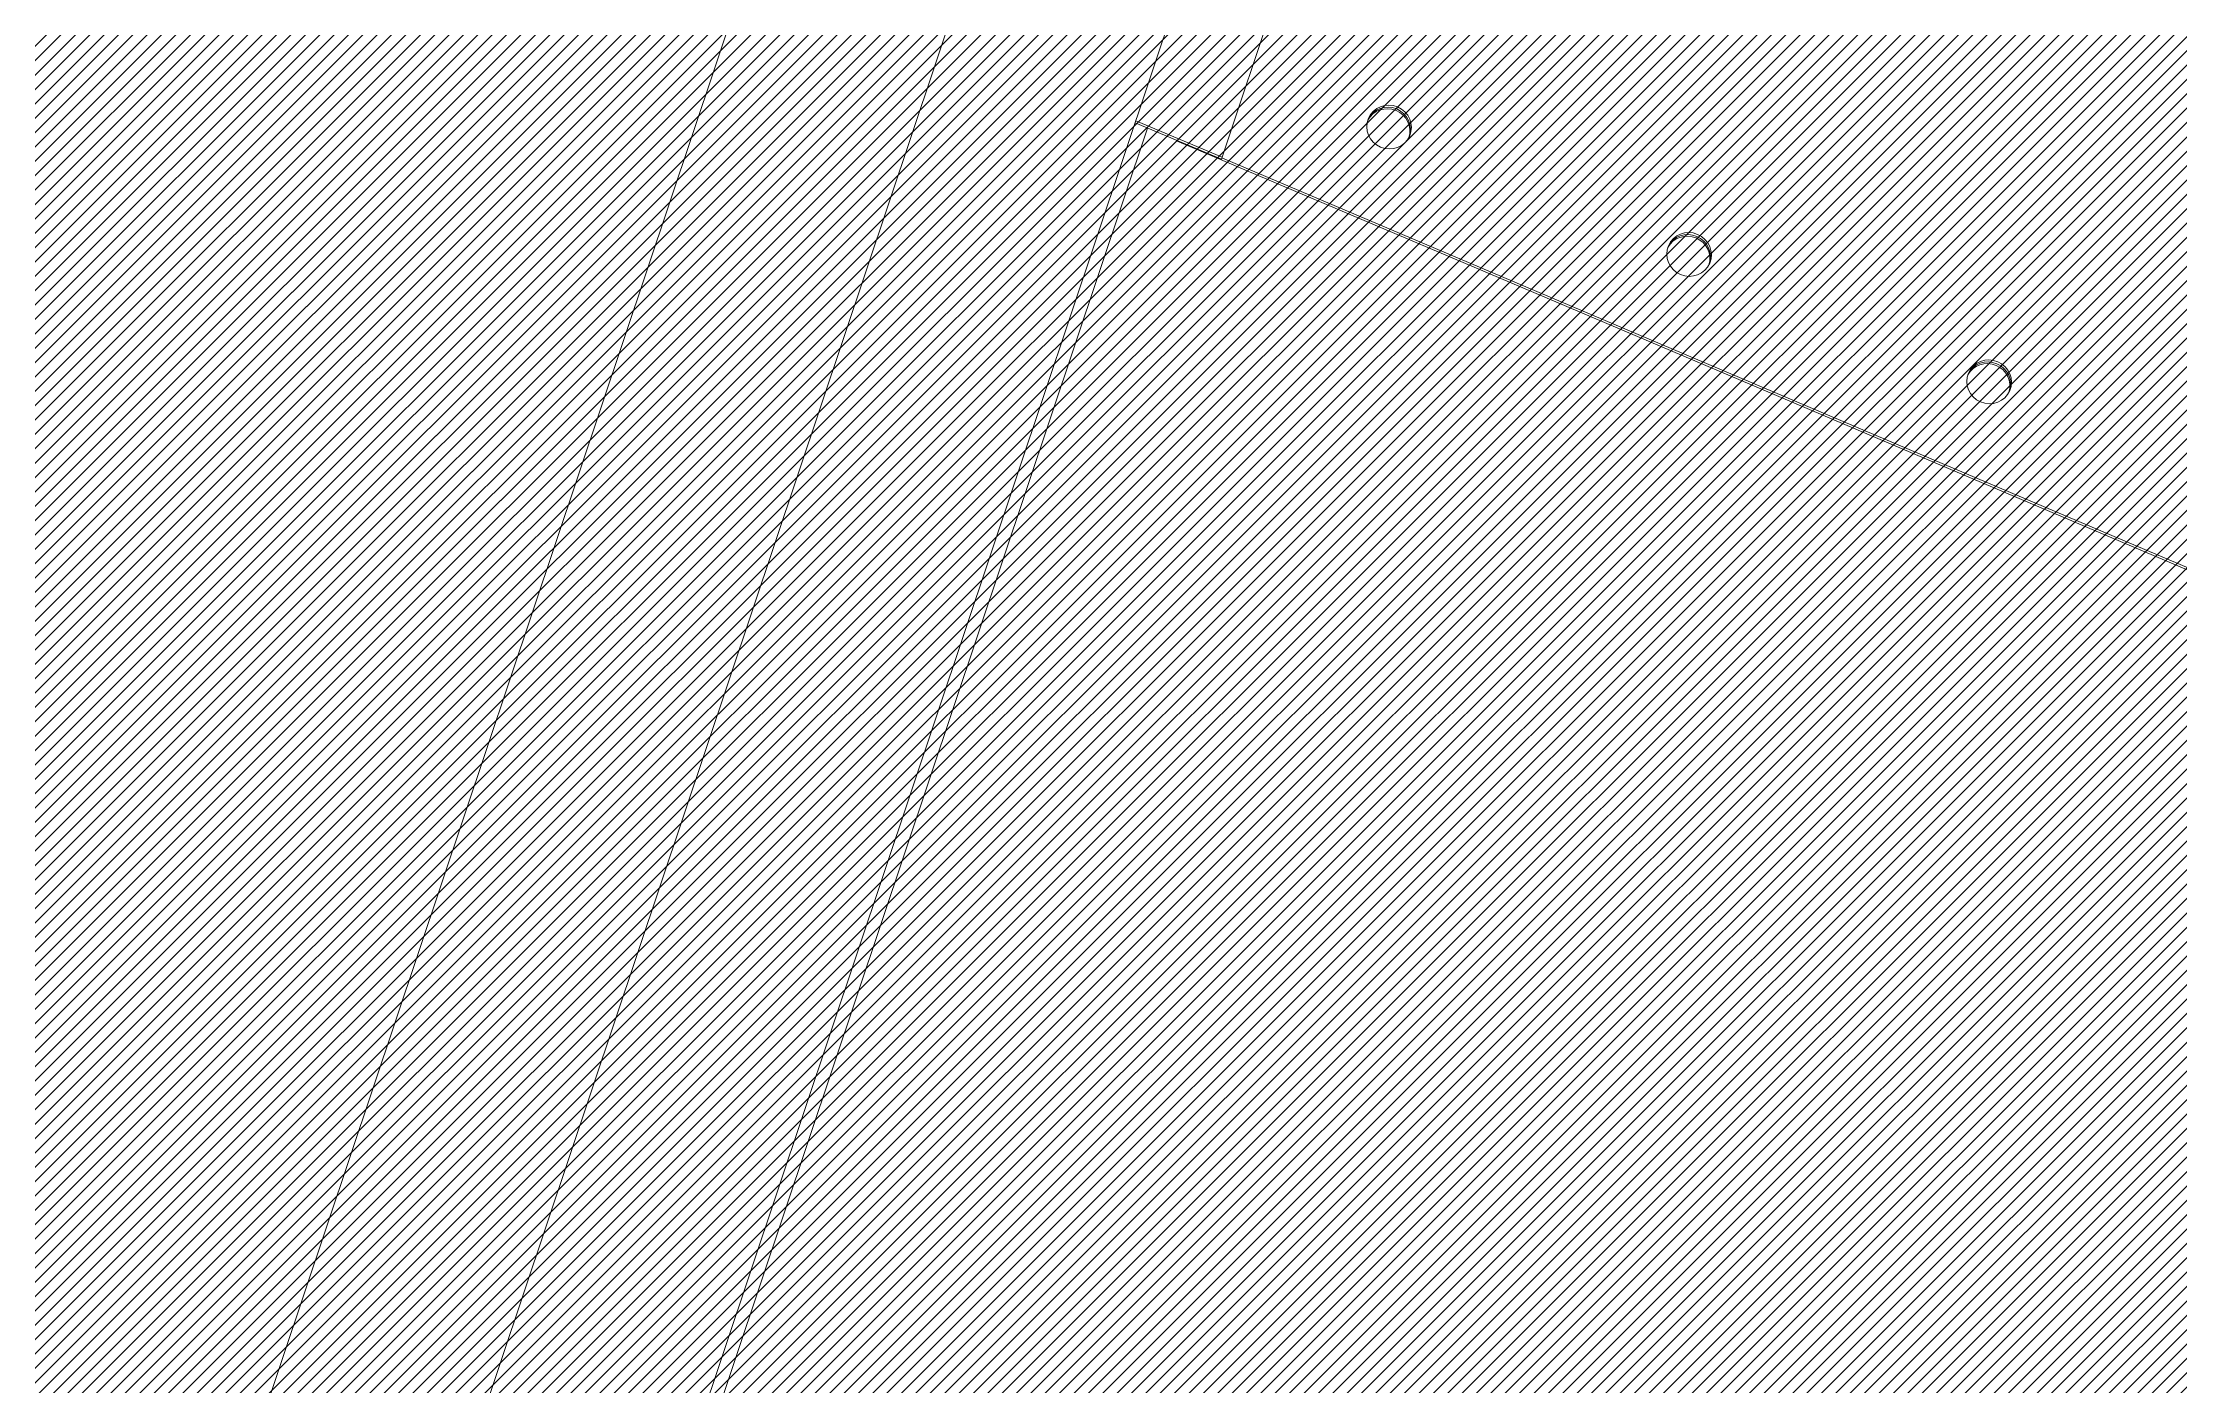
# Model space of a CAD drawing. Header units: millimetres. Extents: x -272986 to 200319, y -34579 to 49604.
# Drawn here: x 9630 to 10297, y 44462 to 44882 of the extents above; entities that cross this region are included whole.
import ezdxf

# ---------------------------------------------------------------- set-up
doc = ezdxf.new("R2010")
doc.units = ezdxf.units.MM
doc.linetypes.add('HIDDEN2', pattern=[4.762499999999999, 3.175, -1.5875])
doc.layers.get('Defpoints').update_dxf_attribs({"color": 9})
for name, color, linetype in [('X 0001 M', 7, 'Continuous'), ('X 1001 M', 8, 'HIDDEN2'), ('X 3001 D', 5, 'Continuous')]:
    doc.layers.add(name, color=color, linetype=linetype)
doc.layers.add('X 5999 H', color=7, linetype='Continuous', true_color=0xffffff)
doc.styles.add('BIT STD. 2.5', font='isocpeur.ttf', dxfattribs={"height": 2.5})
doc.dimstyles.new('BIT STD. 2.5', dxfattribs={"dimtxt": 2.5, "dimasz": 2.5, "dimexe": 1, "dimexo": 0.75, "dimgap": 1, "dimtad": 1, "dimdec": 0, "dimdsep": 46, "dimtxsty": 'BIT STD. 2.5', "dimcen": 0, "dimadec": 0, "dimazin": 0, "dimtfac": 1, "dimtdec": 0, "dimtmove": 0, "dimatfit": 3, "dimfxl": 1, "dimtfill": 1, "dimlwd": -1, "dimlwe": -1, "dimarcsym": 0})

# ---------------------------------------------------------------- blocks, each defined once
blk = doc.blocks.new('*D16')
at = {"layer": 'Defpoints', "color": 0, "transparency": 16777216}
for p in [(15597.00000000011, 48479.14825256646), (7.275957614183426e-12, 38448.14533683307), (15597.00000000011, 38448.14533683307)]:
    blk.add_point(p, dxfattribs=at)
at = {"layer": 'X 3001 D', "color": 0, "transparency": 16777216}
for p, q in [((7.278713069481507e-12, 38493.14533683307), (7.8938533352304e-12, 48539.14825256646)), ((15597.00000000011, 38493.14533683307), (15597.00000000011, 48539.14825256646)), ((150.0000000000079, 48479.14825256646), (15447.00000000011, 48479.14825256646))]:
    blk.add_line(p, q, dxfattribs=at)
for points in [[(150.0000000000079, 48504.14825256646), (150.0000000000079, 48454.14825256646), (7.89017939483296e-12, 48479.14825256646)], [(15447.00000000011, 48504.14825256646), (15447.00000000011, 48454.14825256646), (15597.00000000011, 48479.14825256646)]]:
    blk.add_solid(points, dxfattribs=at)
at = {"layer": 'X 3001 D', "color": 0, "transparency": 16777216, "insert": (7798.500000000058, 48629.14825256646), "char_height": 150, "attachment_point": 5, "style": 'BIT STD. 2.5', "bg_fill": 3, "box_fill_scale": 1.1, "bg_fill_color": 256, "bg_fill_true_color": 13158600, "bg_fill_transparency": 0}
blk.add_mtext('INTERNAL TANK DIAMETER - %%C15597mm (20 PLATES ROUND)', dxfattribs=at)
blk = doc.blocks.new('A$C89218876')
at = {"layer": 'X 1001 M', "linetype": 'Continuous', "lineweight": 0}
for p, q in [((-6228.902761636771, 2639.669059186403), (-5819.159486724409, 3443.835515085898)), ((-5818.582300540187, 3443.481814937303), (-6235.158403811551, 2625.905178318173)), ((-5439.602341445152, 2281.136902027629), (-7180.534034447988, 3002.254420434605)), ((-5473.698574942588, 2224.904531349098), (-7205.408457551726, 2942.20225082137)), ((-5473.698574943675, 2224.904531349426), (-7205.408457551865, 2942.2022508213)), ((-5496.900370440486, 2164.159536696632), (-7230.282880655661, 2882.150081208117)), ((-6229.122703441193, 2639.723050461963), (-6314.230799618708, 2674.974758007734)), ((-6242.291930834162, 2613.621816328212), (-6229.122703441193, 2639.723050461963)), ((-6228.480879942948, 2639.514509365879), (-6241.674024744392, 2613.365871245558)), ((-6229.122703441193, 2639.723050461963), (-6228.480879942948, 2639.514509365879)), ((-6228.674005414072, 2639.5945017865), (-6228.480879942948, 2639.514509365879)), ((-6235.158403811551, 2625.905178318173), (-6235.314720046477, 2625.96992886376)), ((-6235.308741125598, 2625.981779005687), (-6235.158403811551, 2625.905178318173)), ((-5445.226183218299, 2288.035566113316), (-6239.771929385366, 2617.135799035917))]:
    blk.add_line(p, q, dxfattribs=at)
at = {"layer": 'X 1001 M', "linetype": 'Continuous', "lineweight": 0, "extrusion": (0, 0, -1)}
for centre, major_axis, ratio, start_param, end_param in [((-6142.382568673343, 2873.861533276855), (3.177933498188092, 6.237045669312836), 0.9743700647852351, -3.141592653589766, 3.14159265358982), ((-6188.609040072188, 2783.136974877449), (3.177933498188092, 6.237045669312836), 0.9743700647852351, -3.141592653589766, 3.14159265358982), ((-6234.835511471036, 2692.412416478044), (3.177933498188092, 6.237045669312836), 0.9743700647852351, -3.141592653589766, 3.14159265358982), ((-6234.234212925472, 2692.106039527387), (-3.177933498176839, -6.237045669318591), 0.9743700647852341, 0.04949200677615552, 3.092100747027112)]:
    blk.add_ellipse(centre, major_axis=major_axis, ratio=ratio, start_param=start_param, end_param=end_param, dxfattribs=at)
at = {"layer": 'X 1001 M', "linetype": 'Continuous', "lineweight": 0, "extrusion": (0, 0, -0.9999999999999999)}
for centre, major_axis, ratio, start_param, end_param in [((-6141.781270128107, 2873.555156326365), (-3.177933498176852, -6.237045669318608), 0.9743700647852342, 0.04949200674894925, 3.092100747053887), ((-6188.007741526792, 2782.830597926875), (-3.177933498176832, -6.237045669318594), 0.9743700647852341, 0.04949200676295914, 3.092100747040837)]:
    blk.add_ellipse(centre, major_axis=major_axis, ratio=ratio, start_param=start_param, end_param=end_param, dxfattribs=at)
at = {"layer": 'X 1001 M', "linetype": 'Continuous', "lineweight": 0}
for centre, major_axis, ratio, start_param, end_param in [((-6141.781270102212, 2873.555156352118), (3.177933498188127, 6.237045669312903), 0.974370064785234, 0.04949195747786724, 3.092100696112215), ((-6141.2801879855, 2873.299842222418), (3.177933498176845, 6.23704566931862), 0.974370064785234, 0.0908230021322691, 3.050769596795504), ((-6188.007741501056, 2782.830597952712), (3.17793349818813, 6.237045669312963), 0.9743700647852347, 0.04949195747714599, 3.092100696111526), ((-6187.50665938418, 2782.575283822929), (3.1779334981768, 6.237045669318528), 0.9743700647852344, 0.09082300214516731, 3.050769596781663), ((-6234.234212899904, 2692.106039553307), (3.177933498187983, 6.237045669313055), 0.9743700647852349, 0.04949195747768927, 3.092100696112072), ((-6233.733130782864, 2691.850725423441), (3.177933498176817, 6.237045669318577), 0.9743700647852342, 0.09082300215950022, 3.050769596768601)]:
    blk.add_ellipse(centre, major_axis=major_axis, ratio=ratio, start_param=start_param, end_param=end_param, dxfattribs=at)
blk = doc.blocks.new('*D199')
at = {"layer": 'Defpoints', "color": 0, "transparency": 16777216}
for p in [(7798.500000000004, 48049.6266134193), (13298.73009767515, 32947.91523915234), (13433.78749288179, 32812.85784394571), (7798.500000000005, 28976.69833391263), (10442.97395414159, 28578.83418067859)]:
    blk.add_point(p, dxfattribs=at)
at = {"layer": 'X 3001 D', "color": 0, "transparency": 16777216}
for p, q in [((13465.60729803519, 32781.03803879231), (15065.76360887852, 31180.88172794907)), ((7798.500000000009, 28931.69833391263), (7798.500000000005, 28170.68257981101))]:
    blk.add_line(p, q, dxfattribs=at)
blk.add_arc((7798.500000000004, 38448.14533682715), 10217.46275701613, 270.8411524771072, 314.1588475228945, dxfattribs=at)
for points in [[(14898.9480455206, 31135.83049339961), (14934.04291065631, 31100.21658542665), (15023.33720200733, 31223.30813482026)], [(7948.679468218535, 28206.78430946359), (7948.312449508589, 28256.78296241811), (7798.500000000002, 28230.68257981101)]]:
    blk.add_solid(points, dxfattribs=at)
at = {"layer": 'X 3001 D', "color": 0, "transparency": 16777216, "insert": (14404.54209814488, 30831.3797954061), "char_height": 150, "attachment_point": 5, "rotation": 40.93519081505226, "style": 'BIT STD. 2.5', "bg_fill": 3, "box_fill_scale": 1.1, "bg_fill_color": 256, "bg_fill_true_color": 13158600, "bg_fill_transparency": 0}
blk.add_mtext('45° - {\\C7;D02}', dxfattribs=at)
blk = doc.blocks.new('*D203')
at = {"layer": 'Defpoints', "color": 0, "transparency": 16777216}
for p in [(7798.500000000007, 48049.6266134193), (11766.61084814452, 31844.09986857364), (11918.03204216807, 31592.09268216723), (9461.806005241986, 29325.73490930372), (7798.500000000006, 29039.70000823381)]:
    blk.add_point(p, dxfattribs=at)
at = {"layer": 'X 3001 D', "color": 0, "transparency": 16777216}
blk.add_line((11941.20875553902, 31553.52015363563), (12605.25120673187, 30448.36792670566), dxfattribs=at)
blk.add_arc((7798.500000000009, 38448.14533683291), 9272.807496943271, 270.9268455791341, 300.0731544208666, dxfattribs=at)
for points in [[(12432.45096789332, 30445.1173415527), (12457.85538375896, 30402.05209274899), (12574.34892223726, 30499.79796474778)], [(7948.697297671352, 29151.55188243098), (7948.292889405437, 29201.55024694378), (7798.500000000006, 29175.33783988963)]]:
    blk.add_solid(points, dxfattribs=at)
at = {"layer": 'X 3001 D', "color": 0, "transparency": 16777216, "insert": (11829.96473800879, 30247.79293383234), "char_height": 150, "attachment_point": 5, "rotation": 26.17969635787532, "style": 'BIT STD. 2.5', "bg_fill": 3, "box_fill_scale": 1.1, "bg_fill_color": 256, "bg_fill_true_color": 13158600, "bg_fill_transparency": 0}
blk.add_mtext('31.0° - {\\C7;MH02}', dxfattribs=at)
blk = doc.blocks.new('*D204')
at = {"layer": 'Defpoints', "color": 0, "transparency": 16777216}
for p in [(7798.499999999998, 48049.62661341931), (9811.723942329958, 30934.69129704357), (9861.158379944543, 30750.19946422237), (8576.700591936573, 29553.27186895832), (7798.499999999999, 29039.70000823382)]:
    blk.add_point(p, dxfattribs=at)
at = {"layer": 'X 3001 D', "color": 0, "transparency": 16777216}
blk.add_line((9872.80523697416, 30706.73280203935), (10124.98568731838, 29765.58254867923), dxfattribs=at)
blk.add_arc((7798.499999999998, 38448.14533683221), 8928.850439489806, 270.9625503363343, 284.0374496636674, dxfattribs=at)
for points in [[(9957.979270538228, 29810.13528366), (9970.514090087065, 29761.73199556014), (10109.45654461223, 29823.53809825658)], [(7948.704701675249, 29495.55573993005), (7948.284714799513, 29545.55397600918), (7798.499999999998, 29519.2948973424)]]:
    blk.add_solid(points, dxfattribs=at)
at = {"layer": 'X 3001 D', "color": 0, "transparency": 16777216, "insert": (9469.94907865134, 29814.66027970536), "char_height": 150, "attachment_point": 5, "rotation": 10.956953795068713, "style": 'BIT STD. 2.5', "bg_fill": 3, "box_fill_scale": 1.1, "bg_fill_color": 256, "bg_fill_true_color": 13158600, "bg_fill_transparency": 0}
blk.add_mtext('15° - {\\C7;M01}', dxfattribs=at)
blk = doc.blocks.new('*D209')
at = {"layer": 'Defpoints', "color": 0, "transparency": 16777216}
for p in [(2783.545584809905, 44641.09828430423), (2998.773158548947, 44375.31436548595), (-1159.790471025197, 41186.96958724423), (-1697.652812223374, 38448.14533683308), (18712.73677971439, 38448.14533683306)]:
    blk.add_point(p, dxfattribs=at)
at = {"layer": 'X 3001 D', "color": 0, "transparency": 16777216}
blk.add_line((2755.226167212659, 44676.0698525698), (1865.51247487878, 45774.77476136317), dxfattribs=at)
blk.add_arc((7798.50000000016, 38448.14533683307), 9367.610497768575, 129.917465425105, 179.0825345748958, dxfattribs=at)
for points in [[(1771.571263239102, 45652.11972273444), (1803.347377874265, 45613.51559680607), (1903.271698341772, 45728.14600367576)], [(-1542.910352441482, 38597.94037141315), (-1592.908749890528, 38598.34068694729), (-1569.110497768414, 38448.14533683308)]]:
    blk.add_solid(points, dxfattribs=at)
at = {"layer": 'X 3001 D', "color": 0, "transparency": 16777216, "insert": (1329.892812668753, 45409.30954791416), "char_height": 150, "attachment_point": 5, "rotation": 42.89953277488738, "style": 'BIT STD. 2.5', "bg_fill": 3, "box_fill_scale": 1.1, "bg_fill_color": 256, "bg_fill_true_color": 13158600, "bg_fill_transparency": 0}
blk.add_mtext('51° - {\\C7;N02}', dxfattribs=at)
blk = doc.blocks.new('*D367')
at = {"layer": 'Defpoints', "color": 0, "transparency": 16777216}
for p in [(7798.500000000009, 48049.62661341929), (9661.479727957138, 47470.56462534703), (12368.45514613393, 44974.71766954121), (7798.500000030255, 38448.14533673238), (7798.500000000011, 29039.70000823381)]:
    blk.add_point(p, dxfattribs=at)
at = {"layer": 'X 3001 D', "color": 0, "transparency": 16777216}
blk.add_line((12394.26608576973, 45011.57951153421), (13117.1303001415, 46043.93659843447), dxfattribs=at)
blk.add_arc((7798.500000000009, 38448.14533668919), 9212.748953874961, 55.93288788216472, 89.06711211783517, dxfattribs=at)
for points in [[(7948.291507042128, 47634.67398511103), (7948.6985516733, 47684.67232823026), (7798.500000000024, 47660.89429056415)], [(12973.31878541598, 46100.41565395435), (12944.97434538793, 46059.22593776818), (13082.71571396044, 45994.78747577713)]]:
    blk.add_solid(points, dxfattribs=at)
at = {"layer": 'X 3001 D', "color": 0, "transparency": 16777216, "insert": (12609.81141305021, 46462.67933678869), "char_height": 150, "attachment_point": 5, "rotation": 329.0226254753644, "style": 'BIT STD. 2.5', "bg_fill": 3, "box_fill_scale": 1.1, "bg_fill_color": 256, "bg_fill_true_color": 13158600, "bg_fill_transparency": 0}
blk.add_mtext('{\\C7;N08} - 35°', dxfattribs=at)
blk = doc.blocks.new('*D368')
at = {"layer": 'Defpoints', "color": 0, "transparency": 16777216}
for p in [(7798.500000000011, 48049.6266134193), (10335.20730825332, 47913.84083295393), (13419.10516482997, 44067.48138301812), (7798.500000030248, 38448.14533673238), (7798.500000000013, 29039.70000823381)]:
    blk.add_point(p, dxfattribs=at)
at = {"layer": 'X 3001 D', "color": 0, "transparency": 16777216}
for p, q in [((7798.500000000011, 48094.6266134193), (7798.500000000015, 48307.85325048748)), ((13450.92856260212, 44099.29759514708), (14771.15348572677, 45419.2244148036))]:
    blk.add_line(p, q, dxfattribs=at)
blk.add_arc((7798.500000000013, 38448.14533670215), 9799.70791378534, 45.87054156565792, 89.12298908251194, dxfattribs=at)
for points in [[(7948.304274739658, 48221.70598925938), (7948.686939206083, 48271.704524917), (7798.500000000015, 48247.85325048749)], [(14639.40337929198, 45499.87648559462), (14604.31563808265, 45464.25555892465), (14728.72228869722, 45376.80279863165)]]:
    blk.add_solid(points, dxfattribs=at)
at = {"layer": 'X 3001 D', "color": 0, "transparency": 16777216, "insert": (14294.75234036327, 45964.67750319112), "char_height": 150, "attachment_point": 5, "rotation": 319.16439379943586, "style": 'BIT STD. 2.5', "bg_fill": 3, "box_fill_scale": 1.1, "bg_fill_color": 256, "bg_fill_true_color": 13158600, "bg_fill_transparency": 0}
blk.add_mtext('{\\C7;D01} - 45°', dxfattribs=at)
blk = doc.blocks.new('*D439')
at = {"layer": 'Defpoints', "color": 0, "transparency": 16777216}
for p in [(7798.500000000005, 48049.62661341929), (10411.97133064846, 32843.53798170414), (10522.69731522452, 32606.08534150054), (7798.500000000008, 29039.70000823381)]:
    blk.add_point(p, dxfattribs=at)
at = {"layer": 'X 3001 D', "color": 0, "transparency": 16777216}
blk.add_line((10392.95350887013, 32884.32183212078), (10157.17583361231, 33389.94868841281), dxfattribs=at)
blk.add_arc((7798.500000000008, 38448.14533683292), 5641.102491636847, 271.5235709962811, 293.4764290037195, dxfattribs=at)
for points in [[(10035.49267074663, 33296.78668912308), (10056.01923566422, 33251.19436375264), (10182.53292931675, 33335.57022119061)], [(7948.819123927382, 32784.03934585996), (7948.154360256528, 32834.03492655728), (7798.500000000005, 32807.04284519607)]]:
    blk.add_solid(points, dxfattribs=at)
at = {"layer": 'X 3001 D', "color": 0, "transparency": 16777216, "insert": (8981.380034257149, 33070.66137286532), "char_height": 150, "attachment_point": 5, "rotation": 12.405727030040435, "style": 'BIT STD. 2.5', "bg_fill": 3, "box_fill_scale": 1.1, "bg_fill_color": 256, "bg_fill_true_color": 13158600, "bg_fill_transparency": 0}
blk.add_mtext('25° - {\\C7;M03}', dxfattribs=at)
at = {"layer": 'Defpoints', "color": 0, "transparency": 16777216}
blk.add_point((9416.386430656075, 33044.02831194804), dxfattribs=at)

msp = doc.modelspace()

# ---------------------------------------------------------------- hatches: boundary and pattern name
at = {"layer": 'X 5999 H'}
h = msp.add_hatch(dxfattribs=at)
h.set_pattern_fill('ANSI31', color=9)
h.set_pattern_definition([(45, (25000, 0), (-2.245064030267288, 2.245064030267288), [])])
edge = h.paths.add_edge_path()
edge.add_arc((7798.495709340539, 38448.14022343156), 7825.604719989263, 2.5931019493610847, 94.99996544218982, ccw=False)
edge.add_line((15616.08719766553, 38802.19185128674), (15658.44324566444, 38804.11004727978))
edge.add_arc((7798.49570953186, 38448.14022323), 7825.604719789878, 274.9544870486653, 357.3991416812109)
edge.add_line((15616.03919657416, 38093.03029855866), (15658.3937445236, 38091.10627736974))
edge.add_arc((7798.497359975252, 38448.13677386827), 7868.001140776875, 274.9544772441851, 357.39916567125465, ccw=False)
edge.add_arc((7798.49533508634, 38448.14003367921), 7868.004563266586, 2.593102689917272, 274.9516218145841)
edge.add_arc((7798.495709750798, 38448.14022345812), 7825.604719998234, 2.599526489034937, 274.95161897712)

# ---------------------------------------------------------------- linework, layer by layer
at = {"layer": 'X 0001 M', "linetype": 'Continuous'}
for centre, radius, start, end in [((7798.49533508634, 38448.14003367921), 7868.004563266586, 2.593102689917272, 274.9516218145841), ((7798.495709750798, 38448.14022345812), 7825.604719998234, 2.599526489034937, 274.95161897712)]:
    msp.add_arc(centre, radius, start, end, dxfattribs=at)

# ---------------------------------------------------------------- block references
at = {"layer": 'X 1001 M', "rotation": 273.9910714243701}
msp.add_blockref('A$C89218876', (7798.500000130947, 38448.14533676262), dxfattribs=at)

# ---------------------------------------------------------------- next in the draw order: dimensions: what is measured, and where the dimension line sits
at = {"layer": 'X 3001 D'}
dim = msp.add_linear_dim(base=(15597.00000000011, 48479.14825256646), p1=(7.275957614183426e-12, 38448.14533683307), p2=(15597.00000000011, 38448.14533683307), text='INTERNAL TANK DIAMETER - %%C<>mm (20 PLATES ROUND)', dimstyle='BIT STD. 2.5', dxfattribs=at)
dim.commit()
dim.dimension.update_dxf_attribs({"geometry": '*D16', "text_midpoint": (7798.500000000058, 48629.14825256646)})

# ---------------------------------------------------------------- next in the draw order: linework, layer by layer
msp.add_lwpolyline([(7116.454019553887, 46243.96656621981, -0.4265715426942842), (15616.08719766553, 38802.19185128674), (15658.44324566444, 38804.11004727978)], format="xyb")
msp.add_circle((7798.500000000007, 38448.14533683308), 7798.5)

# ---------------------------------------------------------------- next in the draw order: dimensions: what is measured, and where the dimension line sits
dim = msp.add_angular_dim_2l(base=(10442.97395414159, 28578.83418067859), line1=((7798.500000000007, 28976.69833391263), (7798.500000000004, 48049.6266134193)), line2=((13298.73009767515, 32947.91523915234), (13433.78749288179, 32812.85784394571)), text='<> - {\\C7;D02}', dimstyle='BIT STD. 2.5', override={"dimscale": 0, "dimjust": 2}, dxfattribs=at)
dim.commit()
dim.dimension.update_dxf_attribs({"geometry": '*D199', "text_midpoint": (14493.0319915258, 30729.35096170292), "dimtype": 162})

# ---------------------------------------------------------------- next in the draw order: dimensions: what is measured, and where the dimension line sits
dim = msp.add_angular_dim_2l(base=(9461.806005241986, 29325.73490930372), line1=((11766.61084814452, 31844.09986857365), (11918.03204216807, 31592.09268216723)), line2=((7798.500000000007, 48049.6266134193), (7798.500000000007, 29039.70000823381)), text='<> - {\\C7;MH02}', dimstyle='BIT STD. 2.5', override={"dimscale": 0, "dimjust": 1, "dimadec": 1}, dxfattribs=at)
dim.commit()
dim.dimension.update_dxf_attribs({"geometry": '*D203', "text_midpoint": (11829.96473800879, 30247.79293383234)})

# ---------------------------------------------------------------- next in the draw order: dimensions: what is measured, and where the dimension line sits
dim = msp.add_angular_dim_2l(base=(8576.700591936573, 29553.27186895832), line1=((9811.723942329956, 30934.69129704357), (9861.158379944543, 30750.19946422236)), line2=((7798.499999999996, 48049.62661341931), (7798.499999999996, 29039.70000823382)), text='<> - {\\C7;M01}', dimstyle='BIT STD. 2.5', override={"dimscale": 0, "dimjust": 1}, dxfattribs=at)
dim.commit()
dim.dimension.update_dxf_attribs({"geometry": '*D204', "text_midpoint": (9469.949078651342, 29814.66027970536)})

# ---------------------------------------------------------------- next in the draw order: dimensions: what is measured, and where the dimension line sits
dim = msp.add_angular_dim_2l(base=(-1159.790471025197, 41186.96958724423), line1=((2998.773158548949, 44375.31436548595), (2783.545584809905, 44641.09828430424)), line2=((18712.73677971439, 38448.14533683307), (-1697.652812223375, 38448.14533683308)), text='<> - {\\C7;N02}', dimstyle='BIT STD. 2.5', override={"dimscale": 0, "dimjust": 2}, dxfattribs=at)
dim.commit()
dim.dimension.update_dxf_attribs({"geometry": '*D209', "text_midpoint": (1329.89281266875, 45409.30954791416)})

# ---------------------------------------------------------------- next in the draw order: dimensions: what is measured, and where the dimension line sits
dim = msp.add_angular_dim_2l(base=(9661.479727957138, 47470.56462534703), line1=((7798.500000030253, 38448.14533673238), (12368.45514613393, 44974.71766954122)), line2=((7798.500000000012, 48049.6266134193), (7798.500000000012, 29039.70000823381)), text='{\\C7;N08} - <>', dimstyle='BIT STD. 2.5', override={"dimscale": 0, "dimjust": 1}, dxfattribs=at)
dim.commit()
dim.dimension.update_dxf_attribs({"geometry": '*D367', "text_midpoint": (12540.29772967108, 46346.8855892871), "dimtype": 162})

# ---------------------------------------------------------------- next in the draw order: dimensions: what is measured, and where the dimension line sits
dim = msp.add_angular_dim_2l(base=(10335.20730825332, 47913.84083295393), line1=((7798.500000030253, 38448.14533673238), (13419.10516482996, 44067.48138301813)), line2=((7798.500000000012, 48049.6266134193), (7798.500000000012, 29039.70000823381)), text='{\\C7;D01} - <>', dimstyle='BIT STD. 2.5', override={"dimscale": 0, "dimjust": 1}, dxfattribs=at)
dim.commit()
dim.dimension.update_dxf_attribs({"geometry": '*D368', "text_midpoint": (14206.43991476827, 45862.49502121439), "dimtype": 162})

# ---------------------------------------------------------------- next in the draw order: dimensions: what is measured, and where the dimension line sits
dim = msp.add_angular_dim_2l(base=(9416.386430656075, 33044.02831194804), line1=((10522.69731522452, 32606.08534150054), (10411.97133064846, 32843.53798170414)), line2=((7798.500000000007, 48049.6266134193), (7798.500000000007, 29039.70000823381)), text='<> - {\\C7;M03}', dimstyle='BIT STD. 2.5', dxfattribs=at)
dim.commit()
dim.dimension.update_dxf_attribs({"geometry": '*D439', "text_midpoint": (9010.394688909902, 32938.75802206338), "dimtype": 162})

doc.saveas('drawing.dxf')
